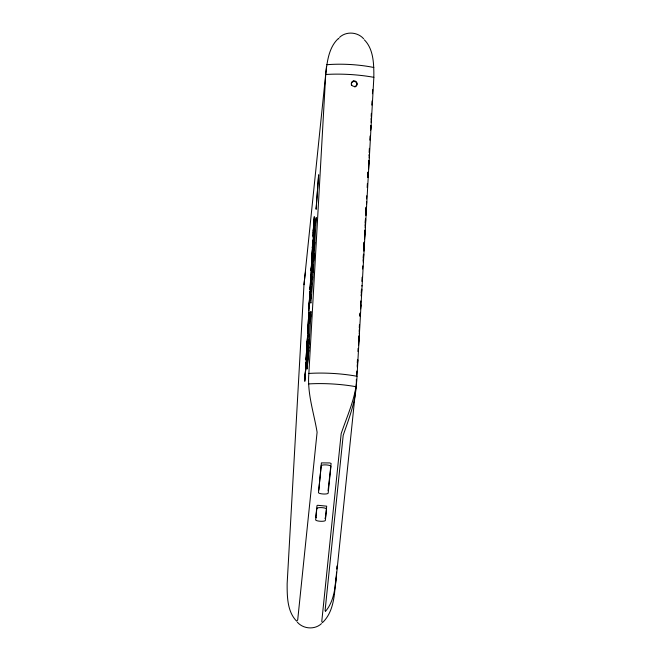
<?xml version="1.0" encoding="UTF-8"?>
<svg xmlns="http://www.w3.org/2000/svg" width="661" height="661" viewBox="0 0 661 661"><rect width="100%" height="100%" fill="white"/><g stroke="black" fill="none" stroke-linecap="round" stroke-linejoin="round"><path stroke-width="0.99" d="M335.755 578.251C334.681 593.264 334.202 611.656 322.403 622.695L321.783 621.315L341.175 433.657C347.488 414.885 356.37 396.501 357.014 376.283L373.853 77.337C373.878 64.745 373.853 49.36 364.335 39.825M338.87 38.9L338.597 38.305C328.707 47.171 327.063 62.035 325.716 74.495L308.869 373.44C307.109 393.535 313.925 412.761 317.098 432.244L297.706 619.902L296.665 621.175C287.147 611.64 287.122 596.255 287.147 583.663L303.986 284.717L305.035 274.993M306.101 364.558L306.109 366.111M307.357 364.112L307.315 365.93L308.29 356.634M309.522 315.793L309.505 314.248M310.703 316.388L310.744 314.57L310.381 317.9M312.38 278.925L312.446 276.876M314.752 222.955L314.9 219.014L313.661 231.631M314.355 247.751L314.405 244.867M314.487 245.768L314.653 242.281M361.898 286.064L361.914 285.494M306.192 362.426L305.944 368.351L307.249 354.94M309.786 298.879L310.166 291.443M309.959 293.806L310.026 291.716L308.77 311.339L309.769 294.186L309.075 305.886L309.191 304.341M309.992 294.88L309.72 301.49L311.141 286.37M307.299 364.211L307.125 369.036L308.811 350.049M309.422 317.933L309.67 312.009L308.365 325.419M310.992 298.681L311.166 295.046M314.628 225.632L314.843 221.633M314.305 249.371L314.619 243.777M369.193 157.847L369.317 154.236L369.169 155.649M306.101 363.724L307.448 339.911M309.513 316.636L307.762 347.719M313.041 250.982L313.463 240.868L311.166 279.644L312.777 255.708M314.71 224.558L311.885 275.017M310.48 321.048L310.934 311.463L310.348 316.867M310.761 316.288L308.976 347.967M314.289 250.345L314.471 246.966M357.287 366.277L357.667 359.708M359.27 333.772L359.477 328.707L359.245 331.376M360.295 312.719L360.179 315.545L360.385 312.95M363.236 260.715L363.583 254.435M368.152 172.232L367.937 177.479L368.375 171.918M366.525 204.15L366.624 201.622L366.508 202.952M370.755 126.895L370.623 130.134L370.953 125.689M309.645 298.838L309.695 297.582L309.596 298.962M309.877 295.508L309.067 308.365L309.588 299.788M310.777 274.687L310.455 280.487L310.769 279.049M306.266 360.575L306.464 356.94M311.364 268.911L311.901 259.418L311.009 270.572L311.538 265.515M310.108 292.179L310.381 287.469M310.348 287.832L312.513 249.759M313.843 224.294L313.892 222.897M312.116 270.746L314.239 233.036M309.15 323.411L309.348 319.784M314.272 232.672L314.512 228.326M308.183 348.62L308.348 345.695M312.975 267.375L313.091 265.02M313.892 256.873L314.058 253.94M313.917 256.6L314.074 253.692M336.573 572.153C335.474 585.456 334.557 600.857 325.435 611.417L325.088 610.541L343.199 435.31C349.429 417.157 356.8 398.905 356.362 379.29M336.755 569.063L336.928 565.973M356.593 375.167L356.824 371.044M357.295 362.798L357.469 359.7M357.932 351.454L358.105 348.364M358.584 342.249L358.915 336.49M358.568 340.118L358.799 335.995M359.27 327.749L359.444 324.65M359.906 316.404L360.08 313.314M360.6 304.035L360.774 300.945M361.245 292.699L361.418 289.609M361.881 281.355L362.112 277.232M362.575 268.986L362.749 265.896M363.22 257.65L363.393 254.559M363.856 246.313L364.087 242.19M364.55 233.936L364.723 230.846M365.194 222.6L365.368 219.51M365.888 210.231L366.062 207.141M366.525 198.895L366.698 195.796M367.169 187.55L367.4 183.428M367.863 175.182L368.037 172.091M368.499 163.845L368.673 160.747M369.144 152.501L369.375 148.378M369.838 140.132L370.069 136.009M370.474 128.796L370.647 125.697M371.176 116.427L371.35 113.328M371.812 105.082L372.044 100.959M372.449 93.746L372.68 89.623M357.75 359.939L357.295 367.309M363.872 249.346L364.269 242.223M364.558 237.125L364.963 230.003M365.194 225.93L365.591 218.799M365.88 213.71L366.219 207.604M360.633 308.844L360.823 304.688L360.617 307.282M363.707 254.204L363.203 262.087M363.872 251.147L364.393 241.984M364.566 238.927L365.021 230.788M365.194 227.731L365.657 219.584M365.88 215.511L366.343 207.364M369.061 160.301L368.557 169.15M371.143 122.475L371.358 117.724L371.209 119.434M313.843 225.137L314.272 216.676L313.306 230.829L313.537 226.591M312.471 250.122L313.017 240.893M305.663 370.284L306.084 361.906L304.812 381.306L305.481 371.267L305.399 372.069M307.398 340.349L307.621 336.482M307.993 343.877L308.216 340.01M313.711 260.814L314 255.782M309.224 343.96L309.455 339.936M361.724 289.427L361.27 296.128L361.625 289.163M359.138 336.127L358.559 345.43M313.818 224.732L313.297 233.308L313.992 219.138L313 236.291L313.826 223.905M313.768 225.641L313.793 225.186M307.638 336.532L307.852 332.64M311.604 279.62L311.868 274.976M308.869 336.614L309.009 334.218M368.524 165.564L368.821 160.722M313.008 241.331L313.537 233.011M307.844 333.169L308.084 329.079M305.613 370.317L305.093 378.712L305.737 367.772L305.159 375.448L305.266 374.415M311.331 283.875L311.612 279.182M307.53 351.272L307.77 347.19M313.636 255.824L313.76 253.692M313.628 256.154L313.752 254.163M313.116 270.448L313.43 264.995M308.745 351.669L309.001 347.083M313.256 237.439L313.735 230.268M308.043 330.062L308.29 326.055M311.364 283.065L310.885 290.237M307.332 354.304L307.572 350.297M312.967 271.853L313.215 268.019M312.984 272.415L313.165 269.234M308.216 327.418L308.58 322.37M314.289 245.272L314.438 243.289M307.398 352.941L307.043 357.989M308.637 352.569L308.398 355.635M307.191 342.092L305.977 359.923L307.629 335.276L306.754 346.166L307.216 341.712M311.513 265.929L309.926 289.89L310.753 279.446M312.628 246.066L311.595 260.244L313 239.926L312.289 247.908L312.678 245.231M314.562 242.033L314.38 244.314L314.545 243.265M314.272 246.355L314.611 242.1L314.553 243.959M312.471 279.182L312.653 276.852M303.986 284.717L326.484 66.662M313.793 230.102L314.81 220.567L314.81 221.228M315.603 223.121L316.214 217.535L312.818 280.132L310.852 303.118L310.844 302.325M310.827 290.402L309.819 299.937L309.811 299.276M325.509 517.538L326.683 506.177L317.685 505.277L316.991 505.607L315.818 516.968L316.396 517.77M335.548 584.374L355.957 386.503M314.372 245.429L314.438 245.008M312.455 278.554L312.562 277.488M312.504 278.62L312.389 279.719L312.446 277.81M305.142 274.307L305.481 272.249M328.071 490.652L331.103 463.46L329.74 462.94L321.403 462.89L318.817 490.107M339.506 37.388C346.24 31.05 357.659 31.902 363.674 38.809M321.494 623.612C314.76 629.95 303.341 629.098 297.326 622.191M324.791 518.265L325.278 517.918M314.512 243.843L314.413 246.189M312.479 277.256L312.488 277.967M308.869 373.44A51.244 12.038 3.2 0 1 357.014 376.283M326.807 64.728A47.567 12.146 3.2 0 1 373.837 67.505M308.819 383.917A47.567 10.196 3.2 0 1 355.858 386.693M351.28 84.071A2.859 2.784 5.9 0 1 355.378 81.741A2.859 2.784 5.9 0 1 356.048 86.318M355.428 86.731A2.859 2.784 5.9 0 1 354.726 86.963M351.586 85.484A2.859 2.784 5.9 0 1 351.338 84.798M325.716 74.495A51.244 12.038 3.2 0 1 373.853 77.337M307.547 332.351L307.53 333.152L308.927 312.265L307.547 332.351M316.156 208.124L316.132 209.33L318.627 174.81L316.156 208.124M316.826 508.483L315.652 519.843A4.858 1.14 3.2 0 0 320.387 521.265A4.858 1.14 3.2 0 0 325.352 520.414L326.526 509.053A4.858 1.14 3.2 0 0 321.791 507.631A4.858 1.14 3.2 0 0 316.826 508.483M321.238 465.765L318.47 492.577A4.858 1.14 3.2 0 0 323.204 493.998A4.858 1.14 3.2 0 0 328.17 493.147L330.938 466.336A4.858 1.14 3.2 0 0 326.204 464.914A4.858 1.14 3.2 0 0 321.238 465.765M353.685 80.915L352.908 81.146A2.859 2.776 15.7 0 0 352.635 85.955L354.04 86.434A2.867 2.768 32.8 0 0 357.047 83.906A2.867 2.768 32.8 0 0 354.354 80.873L353.685 80.915"/></g></svg>
